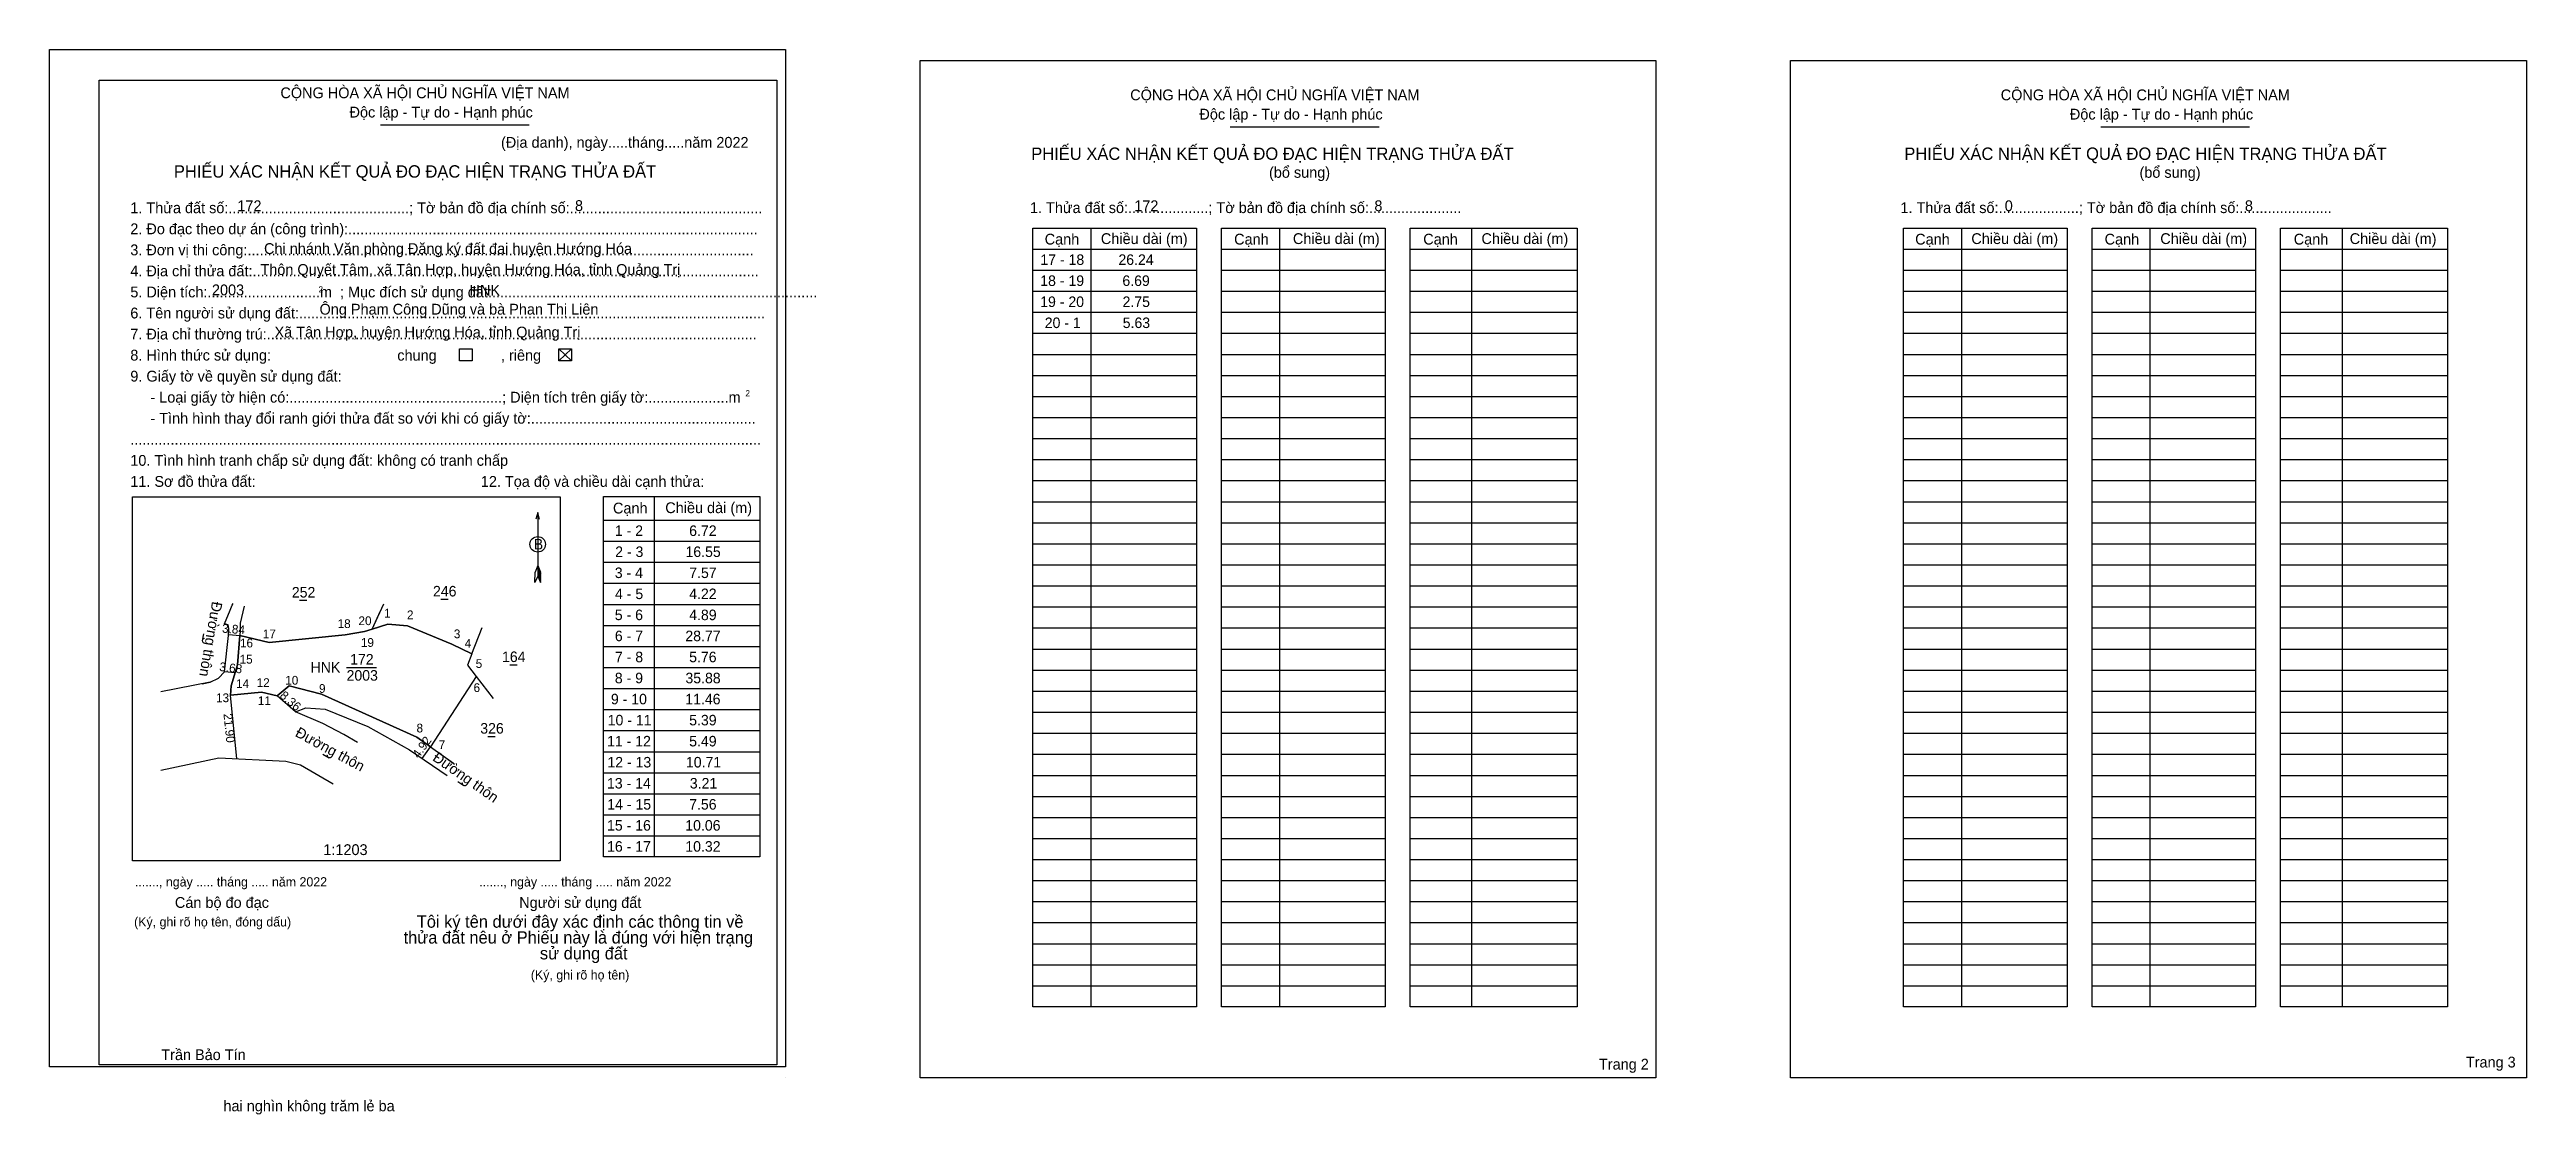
# Model space of a CAD drawing. Extents: x 551492 to 552341, y 1842071 to 1842436.
import ezdxf

# ---------------------------------------------------------------- set-up
doc = ezdxf.new("R2010")
doc.units = 0
for name, color, linetype in [('Level 1', 7, 'Continuous'), ('Level 13', 7, 'Continuous'), ('Level 2', 7, 'Continuous'), ('Level 3', 7, 'Continuous'), ('Level 48', 7, 'Continuous'), ('Level 5', 7, 'Continuous'), ('Level 50', 7, 'Continuous'), ('Level 52', 7, 'Continuous'), ('Level 6', 7, 'Continuous'), ('Level 9', 7, 'Continuous')]:
    doc.layers.add(name, color=color, linetype=linetype)

msp = doc.modelspace()

# ---------------------------------------------------------------- linework, layer by layer
at = {"layer": 'Level 1'}
for p, q in [((551491.94, 1842432.74), (551491.94, 1842432.74)), ((551790.37, 1842432.74), (551790.37, 1842432.74)), ((551605.39, 1842410.61), (551656.41, 1842410.61)), ((551896.75, 1842409.92), (551947.77, 1842409.92)), ((552195.19, 1842409.92), (552246.21, 1842409.92)), ((551848.97, 1842375.22), (551848.97, 1842108.06)), ((551913.61, 1842375.22), (551913.61, 1842108.06)), ((551979.46, 1842375.22), (551979.46, 1842108.06)), ((552147.41, 1842375.22), (552147.41, 1842108.06)), ((552212.05, 1842375.22), (552212.05, 1842108.06)), ((552277.9, 1842375.22), (552277.9, 1842108.06)), ((551829.11, 1842368), (551885.19, 1842368)), ((551893.75, 1842368), (551949.83, 1842368)), ((551958.4, 1842368), (552015.68, 1842368)), ((552127.55, 1842368), (552183.63, 1842368)), ((552192.19, 1842368), (552248.28, 1842368)), ((552256.84, 1842368), (552314.12, 1842368)), ((551829.11, 1842360.78), (551885.19, 1842360.78)), ((551893.75, 1842360.78), (551949.83, 1842360.78)), ((551958.4, 1842360.78), (552015.68, 1842360.78)), ((552127.55, 1842360.78), (552183.63, 1842360.78)), ((552192.19, 1842360.78), (552248.28, 1842360.78)), ((552256.84, 1842360.78), (552314.12, 1842360.78)), ((551829.11, 1842353.56), (551885.19, 1842353.56)), ((551893.75, 1842353.56), (551949.83, 1842353.56)), ((551958.4, 1842353.56), (552015.68, 1842353.56)), ((552127.55, 1842353.56), (552183.63, 1842353.56)), ((552192.19, 1842353.56), (552248.28, 1842353.56)), ((552256.84, 1842353.56), (552314.12, 1842353.56)), ((551829.11, 1842346.34), (551885.19, 1842346.34)), ((551893.75, 1842346.34), (551949.83, 1842346.34)), ((551958.4, 1842346.34), (552015.68, 1842346.34)), ((552127.55, 1842346.34), (552183.63, 1842346.34)), ((552192.19, 1842346.34), (552248.28, 1842346.34)), ((552256.84, 1842346.34), (552314.12, 1842346.34)), ((551666.54, 1842333.77), (551670.88, 1842329.73)), ((551666.54, 1842329.73), (551670.88, 1842333.77)), ((551829.11, 1842339.12), (551885.19, 1842339.12)), ((551893.75, 1842339.12), (551949.83, 1842339.12)), ((551958.4, 1842339.12), (552015.68, 1842339.12)), ((552127.55, 1842339.12), (552183.63, 1842339.12)), ((552192.19, 1842339.12), (552248.28, 1842339.12)), ((552256.84, 1842339.12), (552314.12, 1842339.12)), ((551829.11, 1842331.9), (551885.19, 1842331.9)), ((551829.11, 1842324.67), (551885.19, 1842324.67)), ((551893.75, 1842331.9), (551949.83, 1842331.9)), ((551893.75, 1842324.67), (551949.83, 1842324.67)), ((551958.4, 1842331.9), (552015.68, 1842331.9)), ((551958.4, 1842324.67), (552015.68, 1842324.67)), ((552127.55, 1842331.9), (552183.63, 1842331.9)), ((552127.55, 1842324.67), (552183.63, 1842324.67)), ((552192.19, 1842331.9), (552248.28, 1842331.9)), ((552192.19, 1842324.67), (552248.28, 1842324.67)), ((552256.84, 1842331.9), (552314.12, 1842331.9)), ((552256.84, 1842324.67), (552314.12, 1842324.67)), ((551829.11, 1842317.45), (551885.19, 1842317.45)), ((551893.75, 1842317.45), (551949.83, 1842317.45)), ((551958.4, 1842317.45), (552015.68, 1842317.45)), ((552127.55, 1842317.45), (552183.63, 1842317.45)), ((552192.19, 1842317.45), (552248.28, 1842317.45)), ((552256.84, 1842317.45), (552314.12, 1842317.45)), ((551829.11, 1842310.23), (551885.19, 1842310.23)), ((551893.75, 1842310.23), (551949.83, 1842310.23)), ((551958.4, 1842310.23), (552015.68, 1842310.23)), ((552127.55, 1842310.23), (552183.63, 1842310.23)), ((552192.19, 1842310.23), (552248.28, 1842310.23)), ((552256.84, 1842310.23), (552314.12, 1842310.23)), ((551829.11, 1842303.01), (551885.19, 1842303.01)), ((551893.75, 1842303.01), (551949.83, 1842303.01)), ((551958.4, 1842303.01), (552015.68, 1842303.01)), ((552127.55, 1842303.01), (552183.63, 1842303.01)), ((552192.19, 1842303.01), (552248.28, 1842303.01)), ((552256.84, 1842303.01), (552314.12, 1842303.01)), ((551829.11, 1842295.79), (551885.19, 1842295.79)), ((551893.75, 1842295.79), (551949.83, 1842295.79)), ((551958.4, 1842295.79), (552015.68, 1842295.79)), ((552127.55, 1842295.79), (552183.63, 1842295.79)), ((552192.19, 1842295.79), (552248.28, 1842295.79)), ((552256.84, 1842295.79), (552314.12, 1842295.79)), ((551520.35, 1842283.05), (551520.35, 1842283.05)), ((551699.19, 1842283.08), (551699.19, 1842159.49)), ((551829.11, 1842288.57), (551885.19, 1842288.57)), ((551893.75, 1842288.57), (551949.83, 1842288.57)), ((551958.4, 1842288.57), (552015.68, 1842288.57)), ((552127.55, 1842288.57), (552183.63, 1842288.57)), ((552192.19, 1842288.57), (552248.28, 1842288.57)), ((552256.84, 1842288.57), (552314.12, 1842288.57)), ((551659.3, 1842277.65), (551659.3, 1842255.8)), ((551681.86, 1842275.02), (551735.41, 1842275.02)), ((551829.11, 1842281.35), (551885.19, 1842281.35)), ((551829.11, 1842274.13), (551885.19, 1842274.13)), ((551893.75, 1842281.35), (551949.83, 1842281.35)), ((551893.75, 1842274.13), (551949.83, 1842274.13)), ((551958.4, 1842281.35), (552015.68, 1842281.35)), ((551958.4, 1842274.13), (552015.68, 1842274.13)), ((552127.55, 1842281.35), (552183.63, 1842281.35)), ((552127.55, 1842274.13), (552183.63, 1842274.13)), ((552192.19, 1842281.35), (552248.28, 1842281.35)), ((552192.19, 1842274.13), (552248.28, 1842274.13)), ((552256.84, 1842281.35), (552314.12, 1842281.35)), ((552256.84, 1842274.13), (552314.12, 1842274.13)), ((551681.86, 1842267.8), (551735.41, 1842267.8)), ((551829.11, 1842266.91), (551885.19, 1842266.91)), ((551893.75, 1842266.91), (551949.83, 1842266.91)), ((551958.4, 1842266.91), (552015.68, 1842266.91)), ((552127.55, 1842266.91), (552183.63, 1842266.91)), ((552192.19, 1842266.91), (552248.28, 1842266.91)), ((552256.84, 1842266.91), (552314.12, 1842266.91)), ((551658.33, 1842253.58), (551658.38, 1842257.19)), ((551659.3, 1842259.41), (551658.38, 1842257.19)), ((551659.3, 1842259.41), (551660.22, 1842257.19)), ((551659.3, 1842259.1), (551660.22, 1842256.86)), ((551659.3, 1842258.79), (551660.22, 1842256.55)), ((551659.3, 1842258.48), (551660.23, 1842256.23)), ((551659.3, 1842258.15), (551660.23, 1842255.9)), ((551659.3, 1842257.84), (551660.23, 1842255.58)), ((551659.3, 1842257.53), (551660.23, 1842255.25)), ((551659.3, 1842257.21), (551660.25, 1842254.93)), ((551659.3, 1842256.9), (551660.25, 1842254.6)), ((551659.3, 1842256.59), (551660.25, 1842254.28)), ((551659.3, 1842256.27), (551660.26, 1842253.96)), ((551660.26, 1842253.58), (551660.22, 1842257.19)), ((551681.86, 1842260.58), (551735.41, 1842260.58)), ((551829.11, 1842259.69), (551885.19, 1842259.69)), ((551893.75, 1842259.69), (551949.83, 1842259.69)), ((551958.4, 1842259.69), (552015.68, 1842259.69)), ((552127.55, 1842259.69), (552183.63, 1842259.69)), ((552192.19, 1842259.69), (552248.28, 1842259.69)), ((552256.84, 1842259.69), (552314.12, 1842259.69)), ((551659.3, 1842255.8), (551658.33, 1842253.58)), ((551659.3, 1842255.8), (551660.26, 1842253.58)), ((551681.86, 1842253.36), (551735.41, 1842253.36)), ((551829.11, 1842252.47), (551885.19, 1842252.47)), ((551893.75, 1842252.47), (551949.83, 1842252.47)), ((551958.4, 1842252.47), (552015.68, 1842252.47)), ((552127.55, 1842252.47), (552183.63, 1842252.47)), ((552192.19, 1842252.47), (552248.28, 1842252.47)), ((552256.84, 1842252.47), (552314.12, 1842252.47)), ((551681.86, 1842246.14), (551735.41, 1842246.14)), ((551681.86, 1842238.92), (551735.41, 1842238.92)), ((551829.11, 1842245.25), (551885.19, 1842245.25)), ((551893.75, 1842245.25), (551949.83, 1842245.25)), ((551958.4, 1842245.25), (552015.68, 1842245.25)), ((552127.55, 1842245.25), (552183.63, 1842245.25)), ((552192.19, 1842245.25), (552248.28, 1842245.25)), ((552256.84, 1842245.25), (552314.12, 1842245.25)), ((551681.86, 1842231.69), (551735.41, 1842231.69)), ((551829.11, 1842238.03), (551885.19, 1842238.03)), ((551829.11, 1842230.81), (551885.19, 1842230.81)), ((551893.75, 1842238.03), (551949.83, 1842238.03)), ((551893.75, 1842230.81), (551949.83, 1842230.81)), ((551958.4, 1842238.03), (552015.68, 1842238.03)), ((551958.4, 1842230.81), (552015.68, 1842230.81)), ((552127.55, 1842238.03), (552183.63, 1842238.03)), ((552127.55, 1842230.81), (552183.63, 1842230.81)), ((552192.19, 1842238.03), (552248.28, 1842238.03)), ((552192.19, 1842230.81), (552248.28, 1842230.81)), ((552256.84, 1842238.03), (552314.12, 1842238.03)), ((552256.84, 1842230.81), (552314.12, 1842230.81)), ((551681.86, 1842224.47), (551735.41, 1842224.47)), ((551829.11, 1842223.59), (551885.19, 1842223.59)), ((551893.75, 1842223.59), (551949.83, 1842223.59)), ((551958.4, 1842223.59), (552015.68, 1842223.59)), ((552127.55, 1842223.59), (552183.63, 1842223.59)), ((552192.19, 1842223.59), (552248.28, 1842223.59)), ((552256.84, 1842223.59), (552314.12, 1842223.59)), ((551681.86, 1842217.25), (551735.41, 1842217.25)), ((551829.11, 1842216.37), (551885.19, 1842216.37)), ((551893.75, 1842216.37), (551949.83, 1842216.37)), ((551958.4, 1842216.37), (552015.68, 1842216.37)), ((552127.55, 1842216.37), (552183.63, 1842216.37)), ((552192.19, 1842216.37), (552248.28, 1842216.37)), ((552256.84, 1842216.37), (552314.12, 1842216.37)), ((551681.86, 1842210.03), (551735.41, 1842210.03)), ((551829.11, 1842209.14), (551885.19, 1842209.14)), ((551893.75, 1842209.14), (551949.83, 1842209.14)), ((551958.4, 1842209.14), (552015.68, 1842209.14)), ((552127.55, 1842209.14), (552183.63, 1842209.14)), ((552192.19, 1842209.14), (552248.28, 1842209.14)), ((552256.84, 1842209.14), (552314.12, 1842209.14)), ((551681.86, 1842202.81), (551735.41, 1842202.81)), ((551829.11, 1842201.92), (551885.19, 1842201.92)), ((551893.75, 1842201.92), (551949.83, 1842201.92)), ((551958.4, 1842201.92), (552015.68, 1842201.92)), ((552127.55, 1842201.92), (552183.63, 1842201.92)), ((552192.19, 1842201.92), (552248.28, 1842201.92)), ((552256.84, 1842201.92), (552314.12, 1842201.92)), ((551681.86, 1842195.59), (551735.41, 1842195.59)), ((551681.86, 1842188.37), (551735.41, 1842188.37)), ((551829.11, 1842194.7), (551885.19, 1842194.7)), ((551893.75, 1842194.7), (551949.83, 1842194.7)), ((551958.4, 1842194.7), (552015.68, 1842194.7)), ((552127.55, 1842194.7), (552183.63, 1842194.7)), ((552192.19, 1842194.7), (552248.28, 1842194.7)), ((552256.84, 1842194.7), (552314.12, 1842194.7)), ((551681.86, 1842181.15), (551735.41, 1842181.15)), ((551829.11, 1842187.48), (551885.19, 1842187.48)), ((551829.11, 1842180.26), (551885.19, 1842180.26)), ((551893.75, 1842187.48), (551949.83, 1842187.48)), ((551893.75, 1842180.26), (551949.83, 1842180.26)), ((551958.4, 1842187.48), (552015.68, 1842187.48)), ((551958.4, 1842180.26), (552015.68, 1842180.26)), ((552127.55, 1842187.48), (552183.63, 1842187.48)), ((552127.55, 1842180.26), (552183.63, 1842180.26)), ((552192.19, 1842187.48), (552248.28, 1842187.48)), ((552192.19, 1842180.26), (552248.28, 1842180.26)), ((552256.84, 1842187.48), (552314.12, 1842187.48)), ((552256.84, 1842180.26), (552314.12, 1842180.26)), ((551681.86, 1842173.93), (551735.41, 1842173.93)), ((551829.11, 1842173.04), (551885.19, 1842173.04)), ((551893.75, 1842173.04), (551949.83, 1842173.04)), ((551958.4, 1842173.04), (552015.68, 1842173.04)), ((552127.55, 1842173.04), (552183.63, 1842173.04)), ((552192.19, 1842173.04), (552248.28, 1842173.04)), ((552256.84, 1842173.04), (552314.12, 1842173.04)), ((551681.86, 1842166.71), (551735.41, 1842166.71)), ((551829.11, 1842165.82), (551885.19, 1842165.82)), ((551893.75, 1842165.82), (551949.83, 1842165.82)), ((551958.4, 1842165.82), (552015.68, 1842165.82)), ((552127.55, 1842165.82), (552183.63, 1842165.82)), ((552192.19, 1842165.82), (552248.28, 1842165.82)), ((552256.84, 1842165.82), (552314.12, 1842165.82)), ((551667.02, 1842158.1), (551667.02, 1842158.1)), ((551829.11, 1842158.6), (551885.19, 1842158.6)), ((551893.75, 1842158.6), (551949.83, 1842158.6)), ((551958.4, 1842158.6), (552015.68, 1842158.6)), ((552127.55, 1842158.6), (552183.63, 1842158.6)), ((552192.19, 1842158.6), (552248.28, 1842158.6)), ((552256.84, 1842158.6), (552314.12, 1842158.6)), ((551829.11, 1842151.38), (551885.19, 1842151.38)), ((551893.75, 1842151.38), (551949.83, 1842151.38)), ((551958.4, 1842151.38), (552015.68, 1842151.38)), ((552127.55, 1842151.38), (552183.63, 1842151.38)), ((552192.19, 1842151.38), (552248.28, 1842151.38)), ((552256.84, 1842151.38), (552314.12, 1842151.38)), ((551829.11, 1842144.16), (551885.19, 1842144.16)), ((551893.75, 1842144.16), (551949.83, 1842144.16)), ((551958.4, 1842144.16), (552015.68, 1842144.16)), ((552127.55, 1842144.16), (552183.63, 1842144.16)), ((552192.19, 1842144.16), (552248.28, 1842144.16)), ((552256.84, 1842144.16), (552314.12, 1842144.16)), ((551829.11, 1842136.94), (551885.19, 1842136.94)), ((551829.11, 1842129.72), (551885.19, 1842129.72)), ((551893.75, 1842136.94), (551949.83, 1842136.94)), ((551893.75, 1842129.72), (551949.83, 1842129.72)), ((551958.4, 1842136.94), (552015.68, 1842136.94)), ((551958.4, 1842129.72), (552015.68, 1842129.72)), ((552127.55, 1842136.94), (552183.63, 1842136.94)), ((552127.55, 1842129.72), (552183.63, 1842129.72)), ((552192.19, 1842136.94), (552248.28, 1842136.94)), ((552192.19, 1842129.72), (552248.28, 1842129.72)), ((552256.84, 1842136.94), (552314.12, 1842136.94)), ((552256.84, 1842129.72), (552314.12, 1842129.72)), ((551829.11, 1842122.5), (551885.19, 1842122.5)), ((551893.75, 1842122.5), (551949.83, 1842122.5)), ((551958.4, 1842122.5), (552015.68, 1842122.5)), ((552127.55, 1842122.5), (552183.63, 1842122.5)), ((552192.19, 1842122.5), (552248.28, 1842122.5)), ((552256.84, 1842122.5), (552314.12, 1842122.5)), ((551829.11, 1842115.28), (551885.19, 1842115.28)), ((551893.75, 1842115.28), (551949.83, 1842115.28)), ((551958.4, 1842115.28), (552015.68, 1842115.28)), ((552127.55, 1842115.28), (552183.63, 1842115.28)), ((552192.19, 1842115.28), (552248.28, 1842115.28)), ((552256.84, 1842115.28), (552314.12, 1842115.28)), ((551744.27, 1842083.75), (551744.27, 1842083.75)), ((552042.7, 1842083.75), (552042.7, 1842083.75))]:
    msp.add_line(p, q, dxfattribs=at)
for points in [[(551829.11, 1842375.22), (551885.19, 1842375.22), (551885.19, 1842108.06), (551829.11, 1842108.06)], [(551893.75, 1842375.22), (551949.83, 1842375.22), (551949.83, 1842108.06), (551893.75, 1842108.06)], [(551958.4, 1842375.22), (552015.68, 1842375.22), (552015.68, 1842108.06), (551958.4, 1842108.06)], [(552127.55, 1842375.22), (552183.63, 1842375.22), (552183.63, 1842108.06), (552127.55, 1842108.06)], [(552192.19, 1842375.22), (552248.28, 1842375.22), (552248.28, 1842108.06), (552192.19, 1842108.06)], [(552256.84, 1842375.22), (552314.12, 1842375.22), (552314.12, 1842108.06), (552256.84, 1842108.06)], [(551520.35, 1842283.05), (551667.02, 1842283.05), (551667.02, 1842158.1), (551520.35, 1842158.1)], [(551681.86, 1842283.08), (551735.41, 1842283.08), (551735.41, 1842159.49), (551681.86, 1842159.49)]]:
    msp.add_lwpolyline(points, close=True, dxfattribs=at)
msp.add_lwpolyline([(551659.92, 1842275.32), (551659.3, 1842277.65), (551658.67, 1842275.32)], dxfattribs=at)
msp.add_circle((551659.3, 1842266.73), 2.67, dxfattribs=at)
at = {"layer": 'Level 2'}
for points in [[(551491.94, 1842436.47), (551744.26, 1842436.47), (551744.26, 1842087.48), (551491.94, 1842087.48)], [(551790.37, 1842432.74), (552042.7, 1842432.74), (552042.7, 1842083.75), (551790.37, 1842083.75)], [(552088.81, 1842432.74), (552341.14, 1842432.74), (552341.14, 1842083.75), (552088.81, 1842083.75)]]:
    msp.add_lwpolyline(points, close=True, dxfattribs=at)
at = {"layer": 'Level 3'}
msp.add_lwpolyline([(551508.99, 1842426.01), (551741.26, 1842426.01), (551741.26, 1842088.12), (551508.99, 1842088.12)], close=True, dxfattribs=at)
at = {"layer": 'Level 5'}
for p, q in [((551577.66, 1842247.52), (551580.14, 1842247.52)), ((551626.05, 1842247.89), (551628.55, 1842247.89)), ((551551.96, 1842239.4), (551553.85, 1842244.18)), ((551553.17, 1842239.15), (551551.96, 1842239.4)), ((551553.42, 1842237.8), (551553.17, 1842239.15)), ((551553.85, 1842244.18), (551554.54, 1842245.91)), ((551554.54, 1842245.91), (551554.88, 1842246.45)), ((551602.54, 1842237.62), (551606.58, 1842246.36)), ((551602.54, 1842237.62), (551605.45, 1842243.91)), ((551607.91, 1842239.3), (551602.54, 1842237.62)), ((551614.61, 1842238.8), (551607.91, 1842239.3)), ((551544.74, 1842236.03), (551544.31, 1842233.57)), ((551551.93, 1842223.04), (551553.34, 1842235.43)), ((551553.34, 1842235.43), (551553.42, 1842237.8)), ((551553.35, 1842235.74), (551557.18, 1842235.46)), ((551567.21, 1842233), (551557.18, 1842235.46)), ((551593.31, 1842235.7), (551567.21, 1842233)), ((551599.91, 1842236.8), (551593.31, 1842235.7)), ((551602.54, 1842237.62), (551599.91, 1842236.8)), ((551629.91, 1842232.5), (551614.61, 1842238.8)), ((551636.73, 1842229.21), (551629.91, 1842232.5)), ((551636.73, 1842229.21), (551640.24, 1842238.17)), ((551549.84, 1842220.82), (551551.93, 1842223.04)), ((551555.59, 1842222.62), (551551.93, 1842223.04)), ((551649.73, 1842225.38), (551652.22, 1842225.38)), ((551547.06, 1842219.48), (551530.09, 1842216.1)), ((551544.23, 1842218.92), (551547.06, 1842219.48)), ((551547.06, 1842219.48), (551549.84, 1842220.82)), ((551556.13, 1842193.19), (551553.93, 1842214.99)), ((551576.23, 1842209.24), (551569.92, 1842214.71)), ((551638.18, 1842221.41), (551644.06, 1842213.79)), ((551619.69, 1842193.25), (551622.56, 1842197.25)), ((551622.56, 1842197.25), (551630.38, 1842191.63)), ((551642.26, 1842200.84), (551644.76, 1842200.84)), ((551585.59, 1842194.69), (551587.78, 1842193.5)), ((551631.93, 1842185.38), (551633.97, 1842183.95))]:
    msp.add_line(p, q, dxfattribs=at)
for points in [[(551558.67, 1842245.52), (551557.3, 1842239.64), (551557.31, 1842237.15), (551557.18, 1842235.46), (551556.43, 1842225.42), (551554.25, 1842218.18), (551553.93, 1842214.99), (551564.59, 1842216.06), (551569.92, 1842214.71), (551574.05, 1842218.17), (551585.14, 1842215.27), (551617.89, 1842200.61), (551622.56, 1842197.25), (551627.68, 1842193.57), (551630.8, 1842191.33)], [(551597.47, 1842198.75), (551592.87, 1842201.48), (551585.66, 1842205.21), (551576.23, 1842209.24), (551579.8, 1842210.63), (551586.44, 1842210.15), (551601.05, 1842204.2), (551615.38, 1842196.19), (551628.27, 1842187.41)], [(551530.12, 1842189.3), (551549.97, 1842193.5), (551572.98, 1842192.36), (551577.92, 1842191.12), (551589.2, 1842184.57)]]:
    msp.add_lwpolyline(points, dxfattribs=at)
msp.add_lwpolyline([(551585.14, 1842215.27), (551574.05, 1842218.17), (551569.92, 1842214.71), (551564.59, 1842216.06), (551553.93, 1842214.99), (551554.25, 1842218.18), (551556.43, 1842225.42), (551557.18, 1842235.46), (551567.21, 1842233), (551593.31, 1842235.7), (551599.91, 1842236.8), (551602.54, 1842237.62), (551607.91, 1842239.3), (551614.61, 1842238.8), (551629.91, 1842232.5), (551636.73, 1842229.21), (551635.19, 1842225.28), (551638.18, 1842221.41), (551622.56, 1842197.25), (551617.89, 1842200.61)], close=True, dxfattribs=at)
at = {"layer": 'Level 50'}
for points in [[(551632.45, 1842333.77), (551636.78, 1842333.77), (551636.78, 1842329.73), (551632.45, 1842329.73)], [(551666.54, 1842333.77), (551670.88, 1842333.77), (551670.88, 1842329.73), (551666.54, 1842329.73)]]:
    msp.add_lwpolyline(points, close=True, dxfattribs=at)
at = {"layer": 'Level 9'}
msp.add_line((551593.76, 1842224.53), (551604, 1842224.53), dxfattribs=at)

# ---------------------------------------------------------------- texts
at = {"layer": 'Level 1'}
for s, height, p in [('CỘNG HÒA XÃ HỘI CHỦ NGHĨA VIỆT NAM', 3.7064, (551571.09, 1842419.76)), ('CỘNG HÒA XÃ HỘI CHỦ NGHĨA VIỆT NAM', 3.7064, (551862.45, 1842419.06)), ('CỘNG HÒA XÃ HỘI CHỦ NGHĨA VIỆT NAM', 3.7064, (552160.89, 1842419.06)), ('Độc lập - Tự do - Hạnh phúc', 3.7064, (551594.79, 1842413.14)), ('Độc lập - Tự do - Hạnh phúc', 3.7064, (551886.16, 1842412.44)), ('Độc lập - Tự do - Hạnh phúc', 3.7064, (552184.6, 1842412.44)), ('(Địa danh), ngày.....tháng.....năm 2022', 3.7064, (551646.72, 1842402.77)), ('PHIẾU XÁC NHẬN KẾT QUẢ ĐO ĐẠC HIỆN TRẠNG THỬA ĐẤT', 4.2363, (551828.51, 1842398.61)), ('PHIẾU XÁC NHẬN KẾT QUẢ ĐO ĐẠC HIỆN TRẠNG THỬA ĐẤT', 4.2363, (552127.83, 1842398.61)), ('PHIẾU XÁC NHẬN KẾT QUẢ ĐO ĐẠC HIỆN TRẠNG THỬA ĐẤT', 4.2363, (551534.56, 1842392.53)), ('(bổ sung)', 3.706, (551910.03, 1842392.47)), ('(bổ sung)', 3.706, (552208.47, 1842392.47)), ('1. Thửa đất số:.............................................; Tờ bản đồ địa chính số:................................................', 3.70638, (551519.63, 1842380.32)), ('1. Thửa đất số:....................; Tờ bản đồ địa chính số:.......................', 3.7064, (551828.07, 1842380.36)), ('1. Thửa đất số:....................; Tờ bản đồ địa chính số:.......................', 3.7064, (552126.51, 1842380.36)), ('2. Đo đạc theo dự án (công trình):......................................................................................................', 3.70638, (551519.63, 1842373.1)), ('3. Đơn vị thi công:..............................................................................................................................', 3.70638, (551519.63, 1842365.88)), ('Chi nhánh Văn phòng Đăng ký đất đai huyện Hướng Hóa', 3.7064, (551565.48, 1842366.33)), ('Cạnh', 3.706, (551833.12, 1842369.56)), ('Chiều dài (m)', 3.7064, (551852.38, 1842369.74)), ('Cạnh', 3.706, (551898.07, 1842369.56)), ('Chiều dài (m)', 3.7064, (551918.22, 1842369.74)), ('Cạnh', 3.706, (551962.91, 1842369.56)), ('Chiều dài (m)', 3.7064, (551982.87, 1842369.74)), ('Cạnh', 3.706, (552131.56, 1842369.56)), ('Chiều dài (m)', 3.7064, (552150.82, 1842369.74)), ('Cạnh', 3.706, (552196.51, 1842369.56)), ('Chiều dài (m)', 3.7064, (552215.6, 1842369.74)), ('Cạnh', 3.706, (552261.35, 1842369.56)), ('Chiều dài (m)', 3.7064, (552280.54, 1842369.74)), ('4. Địa chỉ thửa đất:..............................................................................................................................', 3.70638, (551519.63, 1842358.66)), ('5. Diện tích:............................m  ; Mục đích sử dụng đất:.................................................................................', 3.70638, (551519.63, 1842351.44)), ('2', 2.12, (551584.13, 1842353.12)), ('6. Tên người sử dụng đất:....................................................................................................................', 3.70638, (551519.63, 1842344.22)), ('7. Địa chỉ thường trú:..........................................................................................................................', 3.70638, (551519.63, 1842337)), ('chung                , riêng', 3.7064, (551611.16, 1842329.74)), ('9. Giấy tờ về quyền sử dụng đất:', 3.7064, (551519.63, 1842322.56)), ('     - Loại giấy tờ hiện có:.....................................................; Diện tích trên giấy tờ:....................m', 3.70638, (551519.63, 1842315.34)), ('2', 2.12, (551730.51, 1842317.5)), ('     - Tình hình thay đổi ranh giới thửa đất so với khi có giấy tờ:........................................................', 3.70638, (551519.63, 1842308.12)), ('.............................................................................................................................................................', 3.70638, (551519.63, 1842300.9)), ('10. Tình hình tranh chấp sử dụng đất: không có tranh chấp', 3.7064, (551519.63, 1842293.67)), ('11. Sơ đồ thửa đất:', 3.7064, (551519.63, 1842286.45)), ('12. Tọa độ và chiều dài cạnh thửa:', 3.7064, (551639.8, 1842286.45)), ('Chiều dài (m)', 3.7064, (551703.04, 1842277.43)), ('Cạnh', 3.706, (551685.11, 1842277.31)), ('B', 3.61, (551657.96, 1842264.97)), ('......., ngày ..... tháng ..... năm 2022', 3.1771, (551521.2, 1842149.35)), ('Cán bộ đo đạc', 3.7064, (551534.92, 1842142.01)), ('......., ngày ..... tháng ..... năm 2022', 3.1771, (551639.25, 1842149.35)), ('Người sử dụng đất', 3.7064, (551652.97, 1842142.01)), ('(Ký, ghi rõ họ tên, đóng dấu)', 3.1771, (551520.92, 1842135.63)), ('Tôi ký tên dưới đây xác định các thông tin về', 4.2118, (551617.83, 1842135.21)), ('thửa đất nêu ở Phiếu này là đúng với hiện trạng', 4.2118, (551613.32, 1842129.77)), ('sử dụng đất', 4.2118, (551660.05, 1842124.34)), ('(Ký, ghi rõ họ tên)', 3.1771, (551656.94, 1842117.44)), ('Trần Bảo Tín', 3.7064, (551530.25, 1842089.79)), ('Trang 2', 3.706, (552023.16, 1842086.54)), ('Trang 3', 3.706, (552320.36, 1842087.26))]:
    msp.add_text(s, height=height, dxfattribs=at).set_placement(p)
at = {"layer": 'Level 13'}
for s, p in [('HNK', (551581.44, 1842222.73)), ('2003', (551593.77, 1842219.96)), ('172', (551594.99, 1842225.49))]:
    msp.add_text(s, height=3.61, dxfattribs=at).set_placement(p)
at = {"layer": 'Level 48'}
msp.add_text('8. Hình thức sử dụng:', height=3.7065, dxfattribs=at).set_placement((551519.63, 1842329.78))
at = {"layer": 'Level 5'}
for s, height, p in [('252', 3.61, (551575.01, 1842248.48)), ('246', 3.61, (551623.4, 1842248.85)), ('18', 3.009, (551590.7, 1842238.01)), ('20', 3.009, (551597.85, 1842239.01)), ('1', 3.01, (551606.63, 1842241.62)), ('2', 3.01, (551614.48, 1842241.04)), ('16', 3.009, (551557.22, 1842231.36)), ('17', 3.009, (551565.05, 1842234.49)), ('19', 3.009, (551598.68, 1842231.55)), ('3', 3.01, (551630.55, 1842234.51)), ('4', 3.01, (551634.29, 1842231.29)), ('D', 0.0121, (551556.43, 1842225.42)), ('D', 0.0121, (551556.43, 1842225.42)), ('D', 0.0121, (551556.43, 1842225.42)), ('15', 3.009, (551557.09, 1842225.81)), ('5', 3.01, (551638.04, 1842224.32)), ('164', 3.61, (551647.07, 1842226.35)), ('13', 3.009, (551549.02, 1842212.58)), ('14', 3.009, (551555.89, 1842217.42)), ('12', 3.009, (551562.94, 1842217.77)), ('11', 3.009, (551563.36, 1842211.58)), ('10', 3.009, (551572.75, 1842218.59)), ('D', 0.0121, (551574.05, 1842218.17)), ('D', 0.0121, (551574.05, 1842218.17)), ('D', 0.0121, (551574.05, 1842218.17)), ('9', 3.01, (551584.32, 1842215.77)), ('6', 3.01, (551637.31, 1842216.06)), ('8', 3.01, (551617.76, 1842202.19)), ('326', 3.61, (551639.61, 1842201.8)), ('7', 3.01, (551625.34, 1842196.46))]:
    msp.add_text(s, height=height, dxfattribs=at).set_placement(p)
for s, height, rotation, p in [('Đường thôn', 3.61, 260.11568, (551547.68, 1842247.29)), ('3.84', 3.009, 355.70962, (551551, 1842236.45)), ('3.68', 3.009, 353.50759, (551550.03, 1842223.32)), ('8.36', 3.009, 319.07161, (551570.61, 1842214.44)), ('21.90', 3.009, 275.74387, (551551.56, 1842208.56)), ('Đường thôn', 3.61, 331.47219, (551575.86, 1842201.07)), ('4.92', 3.009, 54.28389, (551618.51, 1842193.09)), ('Đường thôn', 3.61, 324.98028, (551622.99, 1842192.82))]:
    msp.add_text(s, height=height, rotation=rotation, dxfattribs=at).set_placement(p)
at = {"layer": 'Level 52'}
for s, p in [('18 - 19', (551831.6, 1842355.36)), ('17 - 18', (551831.64, 1842362.58)), ('26.24', (551858.4, 1842362.58)), ('6.69', (551859.76, 1842355.36)), ('19 - 20', (551831.58, 1842348.14)), ('2.75', (551859.82, 1842348.14)), ('20 - 1', (551833.14, 1842340.92)), ('5.63', (551859.87, 1842340.92)), ('1 - 2', (551685.75, 1842269.6)), ('6.72', (551711.24, 1842269.6)), ('2 - 3', (551685.86, 1842262.38)), ('16.55', (551709.97, 1842262.38)), ('3 - 4', (551685.73, 1842255.16)), ('7.57', (551711.25, 1842255.16)), ('4 - 5', (551685.81, 1842247.94)), ('4.22', (551711.24, 1842247.94)), ('5 - 6', (551685.74, 1842240.72)), ('4.89', (551711.24, 1842240.72)), ('6 - 7', (551685.76, 1842233.5)), ('28.77', (551709.92, 1842233.5)), ('8 - 9', (551685.75, 1842219.06)), ('7 - 8', (551685.79, 1842226.28)), ('35.88', (551709.95, 1842219.06)), ('5.76', (551711.23, 1842226.28)), ('9 - 10', (551684.4, 1842211.84)), ('11.46', (551709.9, 1842211.84)), ('10 - 11', (551683.3, 1842204.62)), ('5.39', (551711.24, 1842204.62)), ('11 - 12', (551683.08, 1842197.4)), ('5.49', (551711.24, 1842197.4)), ('12 - 13', (551683.19, 1842190.18)), ('10.71', (551710.12, 1842190.18)), ('13 - 14', (551683.06, 1842182.96)), ('3.21', (551711.46, 1842182.96)), ('15 - 16', (551683.07, 1842168.51)), ('14 - 15', (551683.15, 1842175.73)), ('10.06', (551709.9, 1842168.51)), ('7.56', (551711.23, 1842175.73)), ('16 - 17', (551683.09, 1842161.29)), ('10.32', (551709.91, 1842161.29))]:
    msp.add_text(s, height=3.61, dxfattribs=at).set_placement(p)
at = {"layer": 'Level 6'}
for s, height, p in [('172', 3.707, (551556.33, 1842381.01)), ('8', 3.71, (551672.08, 1842381.07)), ('172', 3.707, (551863.83, 1842381.01)), ('8', 3.71, (551946.16, 1842381.03)), ('0', 3.71, (552162.27, 1842381.01)), ('8', 3.71, (552244.6, 1842381.03)), ('Thôn Quyết Tâm, xã Tân Hợp, huyện Hướng Hóa, tỉnh Quảng Trị', 3.7066, (551564.24, 1842359.15)), ('2003', 3.707, (551547.62, 1842352.16)), ('Ông Phạm Công Dũng và bà Phan Thị Liên', 3.7066, (551584.51, 1842345.53)), ('HNK', 3.707, (551635.93, 1842352.02)), ('Xã Tân Hợp, huyện Hướng Hóa, tỉnh Quảng Trị', 3.7066, (551569.08, 1842337.68)), ('1:1203', 3.707, (551585.81, 1842160.13)), ('hai nghìn không trăm lẻ ba', 3.7066, (551551.56, 1842072.25))]:
    msp.add_text(s, height=height, dxfattribs=at).set_placement(p)

doc.saveas('drawing.dxf')
